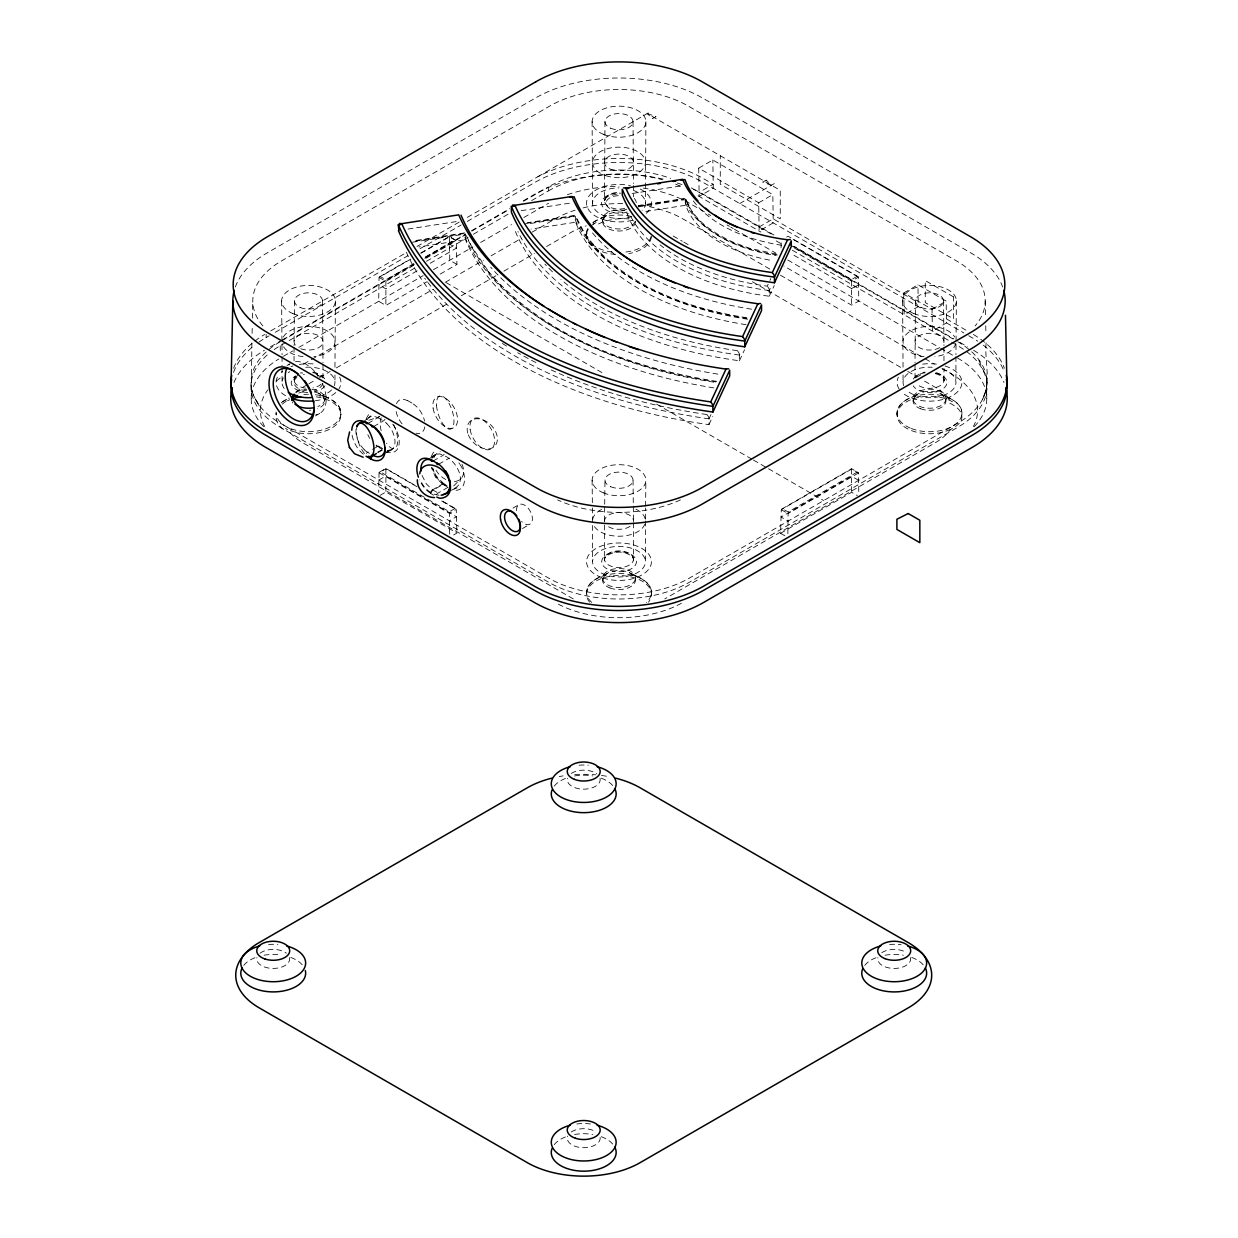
<?xml version="1.0" encoding="UTF-8"?>
<svg xmlns="http://www.w3.org/2000/svg" width="1238" height="1238" viewBox="0 0 1238 1238"><rect width="100%" height="100%" fill="white"/><g stroke="black" fill="none" stroke-linecap="round" stroke-linejoin="round"><path stroke-width="0.75" stroke-dasharray="5 3.75" d="M586.611 234.833L587.214 229.989M586.595 593.389C586.085 582.046 599.146 577.341 607.363 573.302L604.546 575.469L602.581 580.699L602.535 577.991M294.474 300.942L294.04 345.526M335.39 300.942L334.956 367.624M604.964 121.68L604.531 200.726L605.444 198.389L604.314 201.624L604.84 199.008L608.152 196.192L619 193.592M604.531 520.95L604.686 506.141M604.701 504.284L604.964 480.205M645.88 121.68L645.447 203.171M645.462 519.093L645.586 507.982M645.602 506.141L645.88 480.205M651.389 595.215C653.153 582.169 638.065 576.923 628.873 572.42L632.185 574.324L635.419 579.353L635.465 577.991A16.465 9.502 0 0 0 610.767 569.759A16.465 9.502 0 0 0 610.767 586.224A16.465 9.502 0 0 0 635.465 577.991M915.455 300.942L915.021 362.749M956.37 300.942L955.937 354.656M258.835 342.168A119.838 69.189 0 0 1 266.108 337.587L266.155 334.306M531.613 200.587L548.372 190.915L548.434 186.876A99.798 57.613 0 0 1 670.733 178.349M897.055 415.024C895.987 403.263 909.28 398.032 917.853 394.04L915.037 396.206L913.071 401.437L913.025 398.729M276.074 414.653L276.12 411.96M251.887 342.926L251.221 398.729M252.103 333.378L252.258 325.749M252.428 318.12L252.784 300.942M986.779 398.729L986.423 377.033L978.747 360.103M324.975 398.729L324.929 400.091L321.694 395.061L318.367 393.158C327.25 397.692 341.967 402.412 340.945 415.024M410.877 259.067L379.045 277.451L378.704 301.298L385.885 305.446L427.203 281.599M417.067 486.797L385.885 468.769L379.045 472.715L378.704 492.399M781.054 247.848L781.286 240.497M784.877 535.806L780.559 533.315L781.286 509.669L851.62 469.063L858.46 473.009L858.801 493.436M787.863 533.64L788.111 513.615L858.46 473.009M945.956 398.729A16.465 9.502 0 0 1 921.258 406.962A16.465 9.502 0 0 1 921.258 390.496A16.465 9.502 0 0 1 945.956 398.729L945.925 400.091L942.675 395.061L939.363 393.158C948.107 397.708 962.669 402.211 961.926 414.653M431.366 456.42L433.269 452.551L436.457 450.261M432.743 456.466L432.464 457.333L435.559 453.82L431.722 458.137M768.164 284.214L767.281 286.133A182.636 105.447 0 0 1 660.024 244.83M769.943 280.392L770.825 278.473M710.999 414.56L708.972 418.939L708.972 424.634A414.126 239.089 0 0 1 404.981 249.086M627.929 214.189L627.279 214.298A185.685 107.195 0 0 0 769.278 296.222L769.278 290.497L771.243 286.272M515.426 231.521A300.834 173.676 0 0 0 739.442 360.769L739.426 355.074L741.454 350.741M708.972 424.634L712.732 416.525M739.426 360.784L744.533 349.781M769.278 296.192L774.245 285.514M282.357 404.145A32.389 20.597 -4.4 0 1 285.452 401.7L288.469 399.441A67.935 39.214 0 0 1 289.119 398.621M952.424 428.255L949.592 430.53A67.935 39.214 0 0 1 935.216 442.771L667.065 597.583A67.935 39.214 0 0 1 664.744 598.867M432.155 458.091L435.9 454.361M453.727 485.884L461.201 478.425M297.646 375.454L294.334 378.333L293.824 380.886L294.938 377.652L294.04 379.989L294.04 376.151M916.43 377.373L921.97 374.17M429.663 458.493L435.142 454.331L439.505 453.928A16.326 9.625 61 0 1 443.034 455.321C455.445 458.694 468.862 482.526 453.448 488.902M363.121 421.988L370.936 415.968L368.491 417.763M386.349 452.288L389.258 449.967M592.507 224.96A32.436 18.725 0 0 1 594.255 223.66L596.066 222.515M282.481 401.824L288.794 398.125M592.971 222.561L607.363 214.778L604.546 216.944L602.581 222.175L602.535 219.466M379.385 472.204L385.885 468.459L414.451 484.94M270.735 330.902L406.343 252.614M417.005 246.455L459.669 221.834M467.283 217.424L534.321 178.721A119.761 69.142 0 0 1 703.679 178.721L713.212 184.23L699.099 192.37M537.849 176.694L650.755 111.497M266.108 337.587L269.157 335.823M275.238 332.31L407.797 255.771M419.991 248.73L461.124 224.991M467.221 221.463L534.259 182.76A119.838 69.189 0 0 1 703.741 182.76L963.953 332.991M379.385 276.941L409.639 259.469M420.827 253.001L449.394 236.52L455.894 240.265M420.92 253.279L449.394 236.829L456.234 240.776L456.946 264.421L438.763 274.913M413.786 263.663L385.885 279.773L380.453 276.647M425.268 257.04L454.81 239.986M270.488 346.779L281.165 340.62M282.682 339.738L413.709 264.096M425.903 257.055L465.519 234.183M471.616 230.67L509.7 208.665M523.411 200.757L534.073 194.598A120.101 69.343 0 0 1 664.852 179.541M281.8 340.806L414.359 264.282M424.773 258.262L465.148 234.957M471.817 231.104L508.818 209.748M523.457 201.299L548.434 186.876M379.045 277.451L385.885 281.397L414.359 264.947M426.073 258.185L456.234 240.776M274.155 349.565A99.891 57.66 0 0 1 280.221 345.727L416.989 266.758M426.476 261.28L467.949 237.34M473.427 234.183L509.716 213.23M417.067 270.874L385.885 288.872L378.828 284.802M430.19 263.292L456.451 248.126L449.394 244.056M283.471 356.281L292.694 350.958M298.838 347.414L423.117 275.672M433.47 269.683L472.916 246.904M480.638 242.462L511.511 224.635M523.86 217.501L548.558 203.249M286.999 365.504L290.002 363.771M303.65 364.065L309.748 360.552M311.28 359.67L433.161 289.29M445.355 282.264L483.439 260.259M491.053 255.864L521.538 238.269M532.201 232.11L555.057 218.925A90.436 52.213 0 0 1 575.113 210.181M307.364 384.647L302.784 387.277A67.935 39.214 0 0 0 295.557 392.229M308.881 383.765L313.446 381.118M319.543 377.605L330.206 371.446M336.303 367.934L447.522 303.712M461.248 295.789L497.815 274.681M503.897 271.168L534.367 253.573M546.562 246.532L570.935 232.465A67.935 39.214 0 0 1 586.255 225.827M698.727 168.136L712.84 159.996L772.822 194.629L773.255 222.886L759.142 231.042L758.708 202.769L698.727 168.136L699.161 196.409L713.274 188.269L712.84 159.996M315.458 415.906L319.93 413.322M739.674 203.574L774.957 183.209M367.996 423.396L377.869 417.701A2.987 1.733 -60 0 0 379.199 416.401M758.708 202.769L772.822 194.629M373.551 426.615L383.424 420.905A2.987 1.733 -60 0 0 384.91 419.357M364.096 449.642A16.295 9.595 61 0 0 367.547 452.241L370.843 450.353M372.483 449.394L377.435 446.547L382.109 449.255M759.08 227.003L773.193 218.863L918.209 302.583M377.497 452.288L382.434 449.425L379.555 447.816M378.039 452.597L382.991 449.75M378.828 480.065L385.885 475.996L456.451 516.741L449.394 520.811M433.145 461.016L443.034 455.321A2.987 1.733 -60 0 0 444.179 454.269M380.143 495.324L385.885 492.012L456.946 533.036L452.628 535.528M438.701 464.219L448.589 458.524A2.987 1.733 -60 0 0 449.162 458.091M422.019 475.377L426.352 483.981L432.588 489.799L442.461 484.089L447.088 486.766M448.017 487.308L438.144 493.003A2.987 1.733 -59.8 0 0 436.318 495.231M454.81 508.586L449.394 511.712L380.453 471.926M857.052 276.368L851.62 279.494L794.177 246.331M379.045 472.715L449.394 513.337L456.234 509.391L456.946 533.036M794.672 248.234L851.62 281.103L858.46 277.157L858.801 301.02L851.62 305.167L783.871 266.046M851.62 288.578L858.677 284.508M858.924 284.647L851.868 288.733L790.896 253.527M512.965 508.091L518.954 504.64M903.817 292.957L917.931 284.802L946.157 301.113L946.497 322.917L932.384 331.057L932.044 309.252L903.817 292.957L904.158 314.762L918.271 306.622L917.931 284.802M522.498 528.518L529.988 524.2M932.044 309.252L946.157 301.113M781.611 509.158L851.62 468.738L858.12 472.498M857.052 472.204L788.111 512.006L782.695 508.88M780.559 533.315L851.62 492.291L857.361 495.602M786.61 237.092L788.111 236.226L858.12 276.647M384.384 453.34L391.394 450.57L387.804 450.926L388.701 451.127M449.626 490.913L456.203 488.205M368.831 420.255L379.803 416.618M387.123 450.988L394.442 448.558M454.903 488.592L454.036 488.855L457.085 487.942M592.708 224.032L594.255 223.66M464.637 232.899L413.121 240.884M574.834 215.366L527.156 222.778M521.183 210.661L571.399 202.893M632.123 193.499L682.308 185.731M408.014 229.061L458.215 221.293M525.67 223.505L573.488 216.108A241.286 139.306 0 0 0 746.854 318.352M638.174 206.127L683.639 199.101M415.179 241.101L463.306 233.657A353.929 204.347 0 0 0 556.698 328.766A353.913 204.332 0 0 0 716.013 381.923M530.452 223.49L575.608 216.511L575.608 222.221L531.056 229.107M638.251 206.885L685.775 199.535A125.394 72.392 0 0 0 776.102 255.523M412.378 242.246L465.411 234.044L465.411 239.739L418.862 246.95M645.787 211.435L685.775 205.245A125.394 72.392 0 0 0 771.738 260.491M638.359 205.616L685.001 198.374M746.824 317.764C692.738 309.221 637.338 290.265 598.093 250.494L598.666 251.144L584.909 233.858L575.484 215.83M776.211 254.084L749.919 248.343L734.057 242.617C713.134 232.976 693.791 220.581 685.666 198.854L690.587 209.268M716.632 381.35C632.633 367.872 545.122 337.525 488.159 271.23L488.747 271.896L471.539 246.377L465.287 233.348M647.226 113.54L656.047 116.589L652.519 118.631L647.226 113.54L780.25 190.343L780.25 218.863L720.268 184.23L720.268 155.709M935.371 373.536L940.354 375.454L943.665 378.333L944.176 380.886L943.062 377.652L943.96 379.989L943.96 368.491M316.03 374.17L321.571 377.373M950.459 429.323A32.436 18.725 0 0 1 905.937 427.899A32.436 18.725 0 0 1 905.937 402.149A32.436 18.725 0 0 1 950.459 400.741L952.424 401.777M573.287 598.867A67.935 39.214 0 0 1 570.981 597.583L302.784 442.771A67.935 39.214 0 0 1 288.469 430.607L285.576 428.255M443.823 483.872L447.026 485.714M946.436 318.878L967.079 330.794M968.72 335.746L971.892 337.587A119.838 69.189 0 0 1 977.772 341.224M793.14 239.445L858.46 277.157M774.013 235.065L703.927 194.598A120.101 69.343 0 0 0 691.578 188.377M793.821 246.501L953.786 338.856M959.883 342.384L967.512 346.779M691.237 187.836L771.181 233.997M789.999 244.861L952.951 338.933M697.969 195.728L760.906 232.063M776.211 240.899L781.797 244.118M792.366 250.231L950.057 341.27M951.604 342.152L957.779 345.727A99.891 57.66 0 0 1 957.779 427.28L689.628 582.108A99.891 57.66 0 0 1 548.372 582.108L280.221 427.28A99.891 57.66 0 0 1 268.538 353.836M704.484 211.93L689.442 203.249A99.628 57.521 0 0 0 642.708 188.052M708.229 214.081L710.736 215.536M726.969 224.914L729.476 226.353M730.73 227.08L733.221 228.519M734.474 229.247L775.917 253.171M787.739 259.995L939.069 347.367M940.617 348.249L954.513 356.281M769.788 269.064L682.943 218.925A90.436 52.213 0 0 0 639.334 204.966M780.466 275.223L923.672 357.906M925.204 358.788L934.35 364.065M941.963 368.46L951.109 373.737A90.436 52.213 0 0 1 973.331 426.506M673.147 235.978L682.293 241.255M683.825 242.137L689.906 245.65M752.379 281.722L901.697 367.934M907.794 371.446L916.925 376.723M924.554 381.118L935.216 387.277A67.935 39.214 0 0 1 949.531 399.456L950.459 400.741M858.677 480.359L851.62 476.274L781.054 517.02L788.111 521.09M456.946 264.421L449.765 260.274L449.394 236.829M446.098 282.604L604.794 374.232M656.589 404.13L751.806 459.112M753.478 460.072L766.848 467.794M768.519 468.753L823.641 500.585M781.286 509.669L788.111 513.615M407.596 400.539L413.152 403.743M377.869 417.701L383.424 420.905A16.295 9.61 61 0 1 386.921 423.566M382.681 448.574L377.048 445.154M444.922 485.559L436.983 478.178L431.737 467.144M447.32 486.936L445.138 485.683A2.987 1.733 -60 0 0 443.018 484.414L433.145 490.124A2.987 1.733 -60 0 0 431.025 493.745L430.468 493.42M367.547 452.241L369.419 453.325M432.588 489.799L438.144 493.003A16.326 9.625 61 0 0 439.459 493.683M431.66 494.101L433.532 495.185M443.189 501.545L455.894 508.88M441.687 501.003L456.234 509.391M442.461 484.089L435.436 477.141L431.319 467.453M443.978 483.95L436.163 475.996L432.743 468.088M458.865 462.826L459.577 463.894M459.963 464.529C465.674 471.647 468.103 491.563 454.346 490.248A19.328 11.359 60.9 0 1 453.448 490.016M449.673 534.12L449.394 513.337M985.216 300.942L985.572 318.12M985.742 325.749L985.897 333.378M986.113 342.926C984.318 361.635 991.901 382.496 982.245 399.905L986.423 388.949L986.423 377.033M280.221 345.727L280.314 352.66M943.526 300.942L943.96 345.526M902.61 300.942L903.044 367.624M633.036 121.68L633.469 183.487M633.036 480.205L633.299 504.284M633.314 506.141L633.469 520.95M592.12 121.68L592.553 203.171M592.12 480.205L592.398 506.141M592.414 507.982L592.553 561.696M322.545 300.942L322.979 362.749M281.63 300.942L282.063 354.656M955.937 356.513L955.937 382.434M943.96 347.429L943.96 360.846M915.021 364.668L915.021 378.07M903.044 375.021L903.044 382.434M851.62 281.103L851.62 305.167M851.62 469.063L851.62 492.291M685.775 199.535L685.775 205.245M645.447 520.95L645.447 561.696A26.447 15.274 0 0 1 605.784 574.912A26.447 15.274 0 0 1 605.784 548.465A26.447 15.274 0 0 1 645.447 561.696M633.469 185.406L633.469 196.888M633.469 522.869L633.469 559.251A14.469 8.357 0 0 1 611.758 566.478A14.469 8.357 0 0 1 611.758 552.009A14.469 8.357 0 0 1 633.469 559.251L633.16 557.533L633.686 560.149L632.556 556.914L633.175 557.595C625.886 550.26 612.114 550.26 604.825 557.595L605.444 556.914L604.314 560.149L604.531 522.869M385.885 281.397L385.885 305.446M385.885 468.769L385.885 492.012M334.956 375.021L334.956 382.434M322.979 364.668L322.979 378.07M294.04 347.429L294.04 360.846M282.063 356.513L282.063 365.767M282.063 367.624L282.063 382.434M439.072 495.2A17.471 12.349 45 0 1 420.286 479.183M461.991 464.312A17.471 12.365 45.1 0 1 451.297 481.334M445.788 479.508A17.471 12.365 45.1 0 1 435.111 468.459M434.012 457.611A17.471 12.365 45.1 0 1 440.279 451.684M364.545 453.479A17.471 7.134 71.6 0 1 356.621 428.317M393.746 424.82A17.471 7.149 71.6 0 1 396.887 445.85A17.471 7.149 71.6 0 1 386.519 443.297M381.18 430.778A17.471 7.149 71.6 0 1 381.196 417.67M235.328 286.984A118.012 68.136 0 0 1 267.393 252.769L535.559 97.957A118.012 68.136 0 0 1 702.441 97.957L970.607 252.769A118.012 68.136 0 0 1 1002.672 286.984M781.782 245.294A134.354 77.561 0 0 1 691.81 198.776M751.605 309.191A248.668 143.562 0 0 1 590.526 230.5M717.916 374.124A363.647 209.949 0 0 1 490.697 267.176M233.626 368.259A119.761 69.142 0 0 1 264.653 334.43M973.347 334.43A119.761 69.142 0 0 1 1004.374 368.259M280.283 341.688A99.798 57.613 0 0 0 280.283 423.179L548.434 577.991A99.798 57.613 0 0 0 689.566 577.991L957.717 423.179A99.798 57.613 0 0 0 957.717 341.688M516.556 510.768A11.235 6.592 60.9 0 1 525.067 505.444A11.235 6.592 60.9 0 1 532.201 520.842A11.235 6.592 60.9 0 1 521.492 521.399M322.36 383.409A28.938 17.007 60.9 0 1 315.938 414.637M288.903 365.055A28.938 17.007 60.9 0 1 289.491 364.421M295.495 361.604A28.938 17.007 60.9 0 1 318.197 376.012M262.874 325.95A98.05 56.608 0 0 1 281.506 260.924L549.672 106.097A98.05 56.608 0 0 1 688.328 106.097L956.494 260.924A98.05 56.608 0 0 1 975.126 325.95M680.42 499.904A98.05 56.608 0 0 1 557.58 499.904M548.372 190.915A99.891 57.66 0 0 1 662.237 179.711M675.592 184.168A99.891 57.66 0 0 1 682.989 187.418M233.549 372.329A119.838 69.189 0 0 1 254.688 345.201M983.312 345.201A119.838 69.189 0 0 1 1004.451 372.329M363.384 454.191A20.164 11.838 60.9 0 1 351.747 431.83M379.555 447.568A20.164 11.838 60.9 0 1 376.228 445.092M366.34 419.094A20.164 11.838 60.9 0 1 371.292 413.059M369.76 438.376A17.378 10.244 61 0 1 367.825 434.646M367.268 419.481A17.378 10.244 61 0 1 377.869 417.748M377.435 446.547A16.295 9.61 61 0 1 376.073 445.68M392.74 424.17A20.365 11.962 60.9 0 1 398.884 445.401A20.365 11.962 60.9 0 1 386.89 451.793M386.86 423.736A17.378 10.244 61 0 1 394.999 441.827A17.378 10.244 61 0 1 386.921 451.003M364.158 449.471A17.378 10.229 61 0 1 356.111 428.781M366.34 453.433A3.002 1.702 -60.7 0 1 366.819 452.829M430.468 493.188A20.195 11.854 60.9 0 1 419.434 479.88M430.545 492.538A3.002 1.78 -58.9 0 1 431.845 490.341M936.516 372.684A14.469 8.357 0 0 1 939.719 385.9A14.469 8.357 0 0 1 916.847 384.043M915.702 377.451A14.469 8.357 0 0 1 925.111 372.034M935.433 372.994A17.363 10.028 0 0 1 941.839 389.521A17.363 10.028 0 0 1 913.226 385.823M913.226 379.045A17.363 10.028 0 0 1 925.328 372.715M955.798 343.266A26.447 15.274 0 0 1 934.907 356.637M924.074 356.637A26.447 15.274 0 0 1 903.059 341.162A26.447 15.274 0 0 1 925.885 326.569A26.447 15.274 0 0 1 954.699 337.061M942.335 369.079A26.447 15.274 0 0 1 948.2 393.235A26.447 15.274 0 0 1 906.371 389.846M903.616 385.56A26.447 15.274 0 0 1 932.229 367.253M939.719 347.599A14.469 8.357 0 0 1 916.089 344.845A14.469 8.357 0 0 1 929.645 333.332A14.469 8.357 0 0 1 942.768 345.015M321.153 384.043A14.469 8.357 0 0 1 312.889 387.943M305.538 388.159A14.469 8.357 0 0 1 295.851 375.934M300.308 373.102A14.469 8.357 0 0 1 301.484 372.684M312.889 372.034A14.469 8.357 0 0 1 322.298 377.451M324.913 385.823A17.363 10.028 0 0 1 314.452 391.858M307.72 392.446A17.363 10.028 0 0 1 292.694 386.488A17.363 10.028 0 0 1 295.186 376.058M301.902 373.18A17.363 10.028 0 0 1 302.706 372.994M312.812 372.715A17.363 10.028 0 0 1 324.913 379.045M283.301 337.061A26.447 15.274 0 0 1 312.115 326.569A26.447 15.274 0 0 1 334.941 341.162A26.447 15.274 0 0 1 313.926 356.637M303.093 356.637A26.447 15.274 0 0 1 282.202 343.266M305.771 367.253A26.447 15.274 0 0 1 334.384 385.56M331.629 389.846A26.447 15.274 0 0 1 316.526 396.98M284.229 388.5A26.447 15.274 0 0 1 283.301 377.807M288.206 372.653A26.447 15.274 0 0 1 289.8 371.632M295.232 345.015A14.469 8.357 0 0 1 308.355 333.332A14.469 8.357 0 0 1 321.911 344.845A14.469 8.357 0 0 1 298.281 347.599M713.846 387.881A351.53 202.955 0 0 1 465.534 239.723M713.846 382.171A351.53 202.955 0 0 1 466.958 237.309M709.003 418.846A414.126 239.089 0 0 1 424.727 278.194M706.883 414.529A410.645 237.092 0 0 1 548.217 368.568M535.961 362.579A410.645 237.092 0 0 1 517.732 352.722M506.528 346.083A410.645 237.092 0 0 1 501.7 343.05M707.13 414.916A3.791 1.578 71.1 0 1 709.003 418.32M747.597 319.218A238.717 137.82 0 0 1 575.577 216.511M746.019 324.681A238.717 137.82 0 0 1 575.577 222.221M739.442 355.074A300.834 173.676 0 0 1 517.917 231.506M737.368 350.663A297.553 171.788 0 0 1 597.552 305.182A297.569 171.803 0 0 1 560.922 279.509M552.488 271.849A297.569 171.803 0 0 1 544.921 264.112M737.631 351.128A3.745 1.548 70.8 0 1 739.442 354.455M769.278 290.512A185.685 107.195 0 0 1 630.421 215.83M777.309 254.935A127.994 73.893 0 0 1 683.763 199.163M767.606 286.643A3.621 1.501 70.5 0 1 769.262 289.8M624.741 208.386A14.469 8.357 0 0 1 604.701 201.995A14.469 8.357 0 0 1 620.501 192.416M627.217 212.038A17.363 10.028 0 0 1 606.682 210.274A17.363 10.028 0 0 1 603.231 198.9A17.363 10.028 0 0 1 620.64 193.19M634.227 198.42A17.363 10.028 0 0 1 636.27 202.676M633.98 190.59A26.447 15.274 0 0 1 642.12 210.584M631.829 216.526A26.447 15.274 0 0 1 593.404 206.994A26.447 15.274 0 0 1 619 187.897M644.89 524.076A26.447 15.274 0 0 1 619 536.224A26.447 15.274 0 0 1 593.11 524.076M592.692 519.372A26.447 15.274 0 0 1 602.055 509.236M635.945 509.236A26.447 15.274 0 0 1 645.308 519.372M604.608 521.817A14.469 8.357 0 0 1 619 512.594A14.469 8.357 0 0 1 633.392 521.817M630.111 526.305A14.469 8.357 0 0 1 607.889 526.305M424.804 426.801A17.193 9.935 60 0 1 416.045 433.192M413.213 403.99A17.193 9.935 60 0 1 424.588 421.183M402.087 423.907A17.193 9.935 60 0 1 395.943 410.134M396.516 403.681A17.193 9.935 60 0 1 407.611 400.772M264.669 426.506A90.436 52.213 0 0 1 267.841 389.924M276.322 381.072A90.436 52.213 0 0 1 281.413 377.203M681.488 603.216A90.436 52.213 0 0 1 556.512 603.216M583.083 207.922A90.436 52.213 0 0 1 622.745 203.666M316.263 396.841A32.436 18.725 0 0 1 337.386 423.535A32.436 18.725 0 0 1 287.541 429.323M287.541 400.741A32.436 18.725 0 0 1 289.785 399.735M651.405 236.659A32.436 18.725 0 0 1 628.842 253.604M615.657 254.394A32.436 18.725 0 0 1 588.421 229.525M283.502 429.447A32.389 20.597 -4.4 0 1 276.523 413.244M949.917 403.248A32.389 16.651 4 0 1 952.301 428.178M598.511 223.939A32.389 17.038 -5 0 1 631.937 219.374M651.111 236.396A32.436 18.725 0 0 1 623.612 252.258M612.098 252.026A32.436 18.725 0 0 1 587.88 228.457M593.033 222.5A32.436 18.725 0 0 1 630.328 216.186M591.718 602.38A32.436 18.725 0 0 1 597.753 578.1A32.436 18.725 0 0 1 640.247 578.1A32.436 18.725 0 0 1 646.282 602.38M589.567 602.148A32.436 18.725 0 0 1 619 575.562A32.436 18.725 0 0 1 648.433 602.148M315.396 394.69A32.436 18.725 0 0 1 340.605 415.659A32.436 18.725 0 0 1 306.188 431.66A32.436 18.725 0 0 1 276.074 412.981M281.227 402.861A32.436 18.725 0 0 1 289.073 398.002M303.883 394.458A32.436 18.725 0 0 1 308.51 394.257M635.465 221.323A16.465 9.502 0 0 1 615.905 230.841A16.465 9.502 0 0 1 603.804 217.842A16.465 9.502 0 0 1 628.331 213.679M314.669 391.951A16.465 9.502 0 0 1 324.898 399.905A16.465 9.502 0 0 1 317.346 408.788M310.599 410.196A16.465 9.502 0 0 1 309.407 410.258M292.508 403A16.465 9.502 0 0 1 292.261 402.319M298.683 393.142A16.465 9.502 0 0 1 306.405 391.332M311.883 389.428A16.465 9.502 0 0 1 324.65 396.856A16.465 9.502 0 0 1 317.841 406.559M295.867 392.632A16.465 9.502 0 0 1 306.807 389.274M635.109 221.416A16.465 9.502 0 0 1 614.033 228.535A16.465 9.502 0 0 1 603.881 215.706A16.465 9.502 0 0 1 626.985 211.156M263.74 426.646A99.628 57.521 0 0 1 278.829 358.989M233.967 382.511A120.101 69.343 0 0 1 264.406 350.308M973.594 350.308A120.101 69.343 0 0 1 1004.033 382.511M677.279 182.992A120.101 69.343 0 0 1 682.231 184.679M957.593 358.061A99.628 57.521 0 0 1 974.26 426.646M567.36 194.722A99.628 57.521 0 0 1 619 186.396M322.824 383.625A14.469 8.357 0 0 1 314.514 390.032M306.451 390.697A14.469 8.357 0 0 1 296.919 377.42M303.449 374.603A14.469 8.357 0 0 1 304.424 374.418M317.176 375.748A14.469 8.357 0 0 1 317.98 376.12M243.716 965.408A32.436 18.725 0 0 1 255.693 957.438M264.081 955.21A32.436 18.725 0 0 1 280.113 954.885M290.76 957.438A32.436 18.725 0 0 1 302.722 965.408M268.6 944.47A32.436 18.725 0 0 1 277.838 944.47M864.712 965.408A32.436 18.725 0 0 1 876.674 957.438M885.077 955.21A32.436 18.725 0 0 1 903.353 955.21M911.741 957.438A32.436 18.725 0 0 1 923.718 965.408M889.596 944.47A32.436 18.725 0 0 1 901.109 944.702M554.206 1144.67A32.436 18.725 0 0 1 568.18 1136.004M574.571 1134.472A32.436 18.725 0 0 1 592.847 1134.472M601.25 1136.701A32.436 18.725 0 0 1 613.212 1144.67M576.815 1123.965A32.436 18.725 0 0 1 590.603 1123.965M554.206 786.145A32.436 18.725 0 0 1 566.184 778.176M574.571 775.947A32.436 18.725 0 0 1 592.847 775.947M601.25 778.176A32.436 18.725 0 0 1 613.212 786.145M579.105 765.208A32.436 18.725 0 0 1 588.329 765.208M910.503 957.578A16.465 9.502 0 0 1 894.207 968.425A16.465 9.502 0 0 1 877.912 957.578M881.765 952.703A16.465 9.502 0 0 1 906.649 952.703M289.522 957.578A16.465 9.502 0 0 1 273.227 968.425A16.465 9.502 0 0 1 256.916 957.578M260.042 953.229A16.465 9.502 0 0 1 286.411 953.229M600.136 1137.505A16.465 9.502 0 0 1 582.541 1147.672A16.465 9.502 0 0 1 567.623 1136.159M571.275 1131.965A16.465 9.502 0 0 1 596.159 1131.965M600.012 778.315A16.465 9.502 0 0 1 583.717 789.163A16.465 9.502 0 0 1 567.422 778.315M571.275 773.441A16.465 9.502 0 0 1 596.902 773.967M559.236 776.536A79.836 46.1 0 0 1 563.058 775.886M574.772 774.601A79.836 46.1 0 0 1 595.617 774.818M601.482 775.468A79.836 46.1 0 0 1 610.086 776.891M339.63 377.157A32.436 18.725 0 0 1 338.887 388.98M335.792 392.554A32.436 18.725 0 0 1 315.396 400.725M285.576 395.68A32.436 18.725 0 0 1 278.117 375.888M281.227 372.313A32.436 18.725 0 0 1 282.543 371.214M290.976 366.68A32.436 18.725 0 0 1 292.957 365.999M299.364 364.467A32.436 18.725 0 0 1 315.396 364.142M945.043 365.999A32.436 18.725 0 0 1 953.229 395.185A32.436 18.725 0 0 1 902.208 392.554M899.113 388.98A32.436 18.725 0 0 1 898.37 377.157M922.604 364.142A32.436 18.725 0 0 1 938.636 364.467M640.216 189.027A32.436 18.725 0 0 1 646.267 213.307M632.448 220.225A32.436 18.725 0 0 1 586.564 203.852A32.436 18.725 0 0 1 630.312 185.638M626.753 209.176A12.968 7.49 0 0 1 606.403 205.044A12.968 7.49 0 0 1 620.826 195.774M766.136 180.144L762.608 182.187L771.429 185.251L766.136 180.144M444.194 484.151L444.194 484.151M953.492 296.872L925.266 280.577L925.266 302.583L953.492 318.878L953.492 296.872M259.253 405.878L253.156 394.798L259.253 405.878M603.231 134.246A26.88 15.521 0 0 0 645.741 123.289A26.88 15.521 0 0 0 608.028 107.52A26.88 15.521 0 0 0 603.231 134.246M292.725 313.508A26.88 15.521 0 0 0 335.25 302.552A26.88 15.521 0 0 0 297.538 286.783A26.88 15.521 0 0 0 292.725 313.508M913.721 313.508A26.88 15.521 0 0 0 956.231 302.552A26.88 15.521 0 0 0 918.534 286.783A26.88 15.521 0 0 0 913.721 313.508M921.258 307.504A14.036 8.109 0 0 0 943.449 301.778A14.036 8.109 0 0 0 923.765 293.545A14.036 8.109 0 0 0 921.258 307.504M300.277 307.504A14.036 8.109 0 0 0 322.468 301.778A14.036 8.109 0 0 0 302.784 293.545A14.036 8.109 0 0 0 300.277 307.504M605.784 175.657A26.447 15.274 0 0 0 645.447 162.426A26.447 15.274 0 0 0 605.784 149.21A26.447 15.274 0 0 0 605.784 175.657M611.758 169.668A14.469 8.357 0 0 0 633.469 162.426A14.469 8.357 0 0 0 611.758 155.199A14.469 8.357 0 0 0 611.758 169.668M610.767 128.241A14.036 8.109 0 0 0 632.958 122.516A14.036 8.109 0 0 0 613.274 114.283A14.036 8.109 0 0 0 610.767 128.241M610.396 570.378A17.363 10.028 0 0 0 636.425 561.696A17.363 10.028 0 0 0 610.396 553.015A17.363 10.028 0 0 0 610.396 570.378M603.231 492.77A26.88 15.521 0 0 0 645.741 481.814A26.88 15.521 0 0 0 608.028 466.045A26.88 15.521 0 0 0 603.231 492.77M610.767 486.766A14.036 8.109 0 0 0 632.958 481.04A14.036 8.109 0 0 0 613.274 472.808A14.036 8.109 0 0 0 610.767 486.766M436.565 405.507A17.471 7.149 71.6 0 0 450.446 429.137A17.471 7.149 71.6 0 0 448.682 402.799A17.471 7.149 71.6 0 0 436.565 405.507M433.099 408.184A17.471 10.09 60.1 0 0 453.309 427.93A17.471 10.09 60.1 0 0 449.286 401.329A17.471 10.09 60.1 0 0 433.099 408.184M470.146 429.571A17.471 10.09 60.1 0 0 490.356 449.317A17.471 10.09 60.1 0 0 486.333 422.715A17.471 10.09 60.1 0 0 470.146 429.571M468.366 434.848A17.471 12.365 45.1 0 0 494.38 446.454A17.471 12.365 45.1 0 0 484.073 420.301A17.471 12.365 45.1 0 0 468.366 434.848M911.323 428.503A32.436 18.725 0 0 0 961.849 414.328A32.436 18.725 0 0 0 915.315 396.145A32.436 18.725 0 0 0 911.323 428.503M920.499 408.726A16.465 9.502 0 0 0 945.94 401.282A16.465 9.502 0 0 0 922.062 392.291A16.465 9.502 0 0 0 920.499 408.726M609.994 587.988A16.465 9.502 0 0 0 635.434 580.545A16.465 9.502 0 0 0 611.557 571.554A16.465 9.502 0 0 0 609.994 587.988M602.782 577.914A32.436 18.725 0 0 0 651.436 561.696A32.436 18.725 0 0 0 602.782 545.478A32.436 18.725 0 0 0 602.782 577.914"/><path stroke-width="1.5" d="M231.088 382.434L232.837 300.942M349.518 447.63L347.692 440.217L349.596 431.923M450.028 488.577L447.413 493.188L442.879 494.581M744.75 346.81L744.75 341.115L761.54 304.904L761.54 310.599L744.75 346.81A313.369 180.918 0 0 1 511.402 212.162L511.371 206.467L515.302 205.864M774.477 277.049L791.268 240.868L791.268 246.563L774.477 282.759A198.947 114.855 0 0 1 622.265 195.016L622.327 189.306A198.947 114.855 0 0 0 774.462 277.08L774.477 282.759M371.183 458.029A2.987 1.718 -60.2 0 1 373.102 455.46L376.398 453.557M625.871 188.099L682.726 179.309A137.139 79.17 0 0 0 719.742 218.337A137.139 79.17 0 0 0 787.554 239.754L772.326 272.561A195.681 112.983 0 0 1 625.855 188.083M570.176 197.368L574.092 196.765A248.652 143.562 0 0 0 650.569 271.818M626.242 188.702L628.858 188.3M657.579 183.843L660.194 183.441M673.255 181.429L675.871 181.027M681.086 180.206L685.001 179.603A134.354 77.561 0 0 0 697.953 200.819M400.833 224.465L398.218 224.867L398.93 230.454M434.569 497.552C425.191 497.676 416.943 489.118 417.345 479.771M363.167 457.24L354.532 453.742L349.317 447.228M376.956 429.184A16.295 9.61 61 0 0 373.551 426.615L365.875 422.143A2.987 1.733 -60 0 0 367.996 423.396A17.378 10.229 61 0 0 356.637 426.77M438.964 464.374L431.025 459.747A2.987 1.733 -60 0 0 432.96 461.124M372.236 454.95L373.102 455.46M366.061 456.234L370.998 459.081A20.365 11.962 60.9 0 0 384.925 452.582A20.365 11.962 60.9 0 0 375.532 428.704M445.649 470.982L446.237 471.91M446.578 472.452L447.491 474.108M447.769 474.68L448.76 477.001M449.688 479.942L450.028 481.443M421.09 471.044C419.914 465.767 423.133 458.014 429.617 459.623A16.326 9.625 61 0 1 432.696 460.768M1005.473 315.303L1006.912 382.434M419.759 473.798A17.471 12.349 45 0 1 433.563 465.473A17.471 12.349 45 0 1 449.456 481.365A17.471 12.349 45 0 1 441.099 495.154M357.008 426.692A17.471 7.149 71.6 0 1 371.369 435.962A17.471 7.149 71.6 0 1 368.212 456.296M234.245 290.435A118.012 68.136 0 0 0 267.393 349.131L535.559 503.943A118.012 68.136 0 0 0 702.441 503.943L970.607 349.131A118.012 68.136 0 0 0 1003.755 290.435M712.918 412.037A428.41 247.337 0 0 1 398.404 230.547M231.723 375.284A119.761 69.142 0 0 0 266.17 431.319L534.321 586.147A119.761 69.142 0 0 0 703.679 586.147L971.83 431.319A119.761 69.142 0 0 0 1006.277 375.284M312.27 414.544A28.938 17.007 60.9 0 1 290.651 395.99A28.938 17.007 60.9 0 1 286.937 368.073M231.645 379.354A119.838 69.189 0 0 0 266.108 435.436L534.259 590.247A119.838 69.189 0 0 0 703.741 590.247L971.892 435.436A119.838 69.189 0 0 0 1006.355 379.354M351.762 430.205A20.164 11.838 60.9 0 1 365.875 422.375M371.199 458.973A3.002 1.532 -64.5 0 1 371.385 458.014M370.441 458.756A2.987 1.733 -60 0 1 372.545 455.135M385.126 447.491A17.378 10.244 61 0 1 373.102 455.398M377.915 430.406A17.378 10.244 61 0 1 384.306 441.92M373.551 426.615A2.987 1.733 -60 0 1 371.431 425.346A19.282 11.328 60.9 0 1 375.594 428.518M418.382 477.203A20.195 11.854 60.9 0 1 431.041 459.979M438.701 464.219A2.987 1.733 -60 0 1 436.581 462.966C448.543 468.537 458.942 497.134 440.124 498.28A19.328 11.343 60.9 0 1 436.797 497.057M311.233 397.615A26.447 15.274 0 0 1 288.206 392.214M399.286 223.505A3.931 2.755 45.3 0 1 401.762 223.939M712.918 406.343A428.41 247.337 0 0 1 398.404 224.836M638.421 349.689A363.647 209.949 0 0 1 629.415 346.702M617.004 342.276A363.647 209.949 0 0 1 611.742 340.264M604.825 337.51A363.647 209.949 0 0 1 586.255 329.416M576.413 324.666A363.647 209.949 0 0 1 573.179 323.025M565.24 318.831A363.647 209.949 0 0 1 548.434 309.082M544.086 306.328A363.647 209.949 0 0 1 461.047 215.149M710.875 402.319A3.931 1.64 71.1 0 1 712.933 405.878M726.056 369.342A4.024 2.816 -45.9 0 1 728.764 368.939M744.75 341.1A313.369 180.918 0 0 1 511.402 206.467M757.935 304.037A4.039 2.816 -45.5 0 1 760.627 303.62M742.738 336.999A3.915 1.609 70.8 0 1 744.765 340.512M512.486 205.09A3.915 2.739 46 0 1 514.9 205.523M688.343 287.928A248.652 143.562 0 0 1 683.871 286.334M675.066 282.976A248.652 143.562 0 0 1 660.844 276.863M787.631 240.064A4.116 2.832 -45.8 0 1 790.339 239.599M772.466 272.979A3.884 1.609 70.4 0 1 774.493 276.461M623.519 187.897A3.884 2.708 46.5 0 1 625.809 188.362M754.406 233.394A134.354 77.561 0 0 1 751.497 232.481M737.43 227.281A134.354 77.561 0 0 1 714.852 215.195M708.538 210.599A134.354 77.561 0 0 1 705.629 208.216M313.91 410.196A28.938 17.023 61 0 1 290.017 416.664A28.938 17.023 61 0 1 273.66 379.153A28.938 17.023 61 0 1 298.11 373.953M304.594 380.67A28.938 17.023 61 0 1 311.496 392.941M313.678 400.725A28.938 17.023 61 0 1 313.879 401.994M518.861 519.295A11.219 6.623 61.1 0 1 514.312 531.458A11.219 6.623 61.1 0 1 504.671 515.441A11.219 6.623 61.1 0 1 516.803 515.875M292.957 396.547A32.436 18.725 0 0 1 297.166 395.448M292.23 398.822A32.436 18.725 0 0 1 300.679 396.856M292.06 400.245A16.465 9.502 0 0 1 295.294 395.092M313.508 407.782A16.465 9.502 0 0 1 294.938 404.114M292.385 400.679A16.465 9.502 0 0 1 294.102 394.117M232.187 387.742A120.101 69.343 0 0 0 265.922 447.475L534.073 602.287A120.101 69.343 0 0 0 703.927 602.287L972.078 447.475A120.101 69.343 0 0 0 1005.813 387.742M305.322 970.515A32.436 18.725 0 0 1 270.905 991.855A32.436 18.725 0 0 1 242.106 967.915M286.69 945.971A32.436 18.725 0 0 1 298.714 974.569A32.436 18.725 0 0 1 247.724 974.569A32.436 18.725 0 0 1 259.748 945.971M925.328 967.915A32.436 18.725 0 0 1 895.368 991.901A32.436 18.725 0 0 1 862.515 969.199M907.686 945.971A32.436 18.725 0 0 1 919.71 974.569A32.436 18.725 0 0 1 868.72 974.569A32.436 18.725 0 0 1 880.744 945.971M614.837 1147.177A32.436 18.725 0 0 1 584.878 1171.163A32.436 18.725 0 0 1 552.024 1148.462M597.196 1125.234A32.436 18.725 0 0 1 609.204 1153.831A32.436 18.725 0 0 1 558.214 1153.831A32.436 18.725 0 0 1 570.238 1125.234M614.837 788.652A32.436 18.725 0 0 1 584.878 812.639A32.436 18.725 0 0 1 552.024 789.937M597.196 766.709A32.436 18.725 0 0 1 609.204 795.307A32.436 18.725 0 0 1 558.214 795.307A32.436 18.725 0 0 1 570.238 766.709M551.792 778.16A79.836 46.1 0 0 0 527.264 787.817L259.113 942.629A79.836 46.1 0 0 0 259.113 1007.809L527.264 1162.637A79.836 46.1 0 0 0 640.17 1162.637L908.321 1007.809A79.836 46.1 0 0 0 908.321 942.629L640.17 787.817A79.836 46.1 0 0 0 615.642 778.16M313.121 400.973A32.436 18.725 0 0 1 292.957 398.868M712.871 406.435L712.871 412.146L729.677 375.95L729.677 370.239L712.871 406.435M725.994 369.063L710.736 401.917A424.804 245.263 0 0 1 513.724 337.278A424.804 245.263 0 0 1 401.746 223.66L458.725 214.855A366.139 211.388 0 0 0 555.351 313.245A366.123 211.373 0 0 0 725.963 369.094M757.857 303.728L742.599 336.597A309.949 178.953 0 0 1 596.964 289.228A309.964 178.953 0 0 1 514.931 205.26L571.879 196.455A251.314 145.094 0 0 0 638.576 265.195A251.329 145.109 0 0 0 757.857 303.728M535.791 81.801L267.64 236.613A117.672 67.935 0 0 0 267.64 332.682L535.791 487.509A117.672 67.935 0 0 0 702.209 487.509L970.36 332.682A117.672 67.935 0 0 0 970.36 236.613L702.209 81.801A117.672 67.935 0 0 0 535.791 81.801M908.181 513.538L896.9 519.248L896.9 529.431L919.834 542.662L919.834 520.254L908.181 513.538M269.466 389.165A31.94 18.756 60.9 0 0 306.56 424.417A31.94 18.756 60.9 0 0 298.776 375.068A31.94 18.756 60.9 0 0 269.466 389.165M500.585 519.712A14.206 8.341 60.9 0 0 517.205 534.971A14.206 8.341 60.9 0 0 513.321 512.888A14.206 8.341 60.9 0 0 500.585 519.712M264.994 959.001A16.465 9.502 0 0 0 289.692 950.769A16.465 9.502 0 0 0 264.994 942.536A16.465 9.502 0 0 0 264.994 959.001M884.984 958.645A16.465 9.502 0 0 0 910.642 951.449A16.465 9.502 0 0 0 887.012 942.226A16.465 9.502 0 0 0 884.984 958.645M575.484 1138.264A16.465 9.502 0 0 0 600.182 1130.031A16.465 9.502 0 0 0 575.484 1121.798A16.465 9.502 0 0 0 575.484 1138.264M574.494 779.383A16.465 9.502 0 0 0 600.136 772.187A16.465 9.502 0 0 0 576.521 762.964A16.465 9.502 0 0 0 574.494 779.383"/></g></svg>
